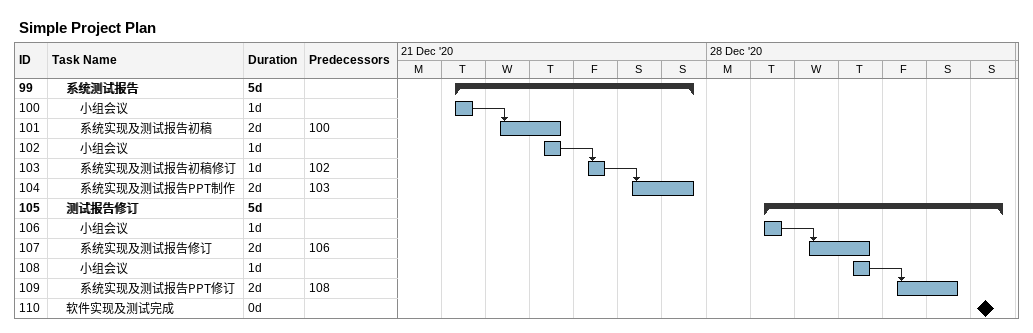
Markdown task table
Simple Project Plan

| ID | Level | Task | Duration | Start | Finish | Predecessors |
|---|---|---|---|---|---|---|
| 99 | 2 | **系统测试报告** | 5d | 2020-12-22 | 2020-12-27 |  |
| 100 | 3 | 小组会议 | 1d | 2020-12-22 | 2020-12-22 |  |
| 101 | 3 | 系统实现及测试报告初稿 | 2d | 2020-12-23 | 2020-12-24 | 100 |
| 102 | 3 | 小组会议 | 1d | 2020-12-24 | 2020-12-24 |  |
| 103 | 3 | 系统实现及测试报告初稿修订 | 1d | 2020-12-25 | 2020-12-25 | 102 |
| 104 | 3 | 系统实现及测试报告PPT制作 | 2d | 2020-12-26 | 2020-12-27 | 103 |
| 105 | 2 | **测试报告修订** | 5d | 2020-12-29 | 2021-01-03 |  |
| 106 | 3 | 小组会议 | 1d | 2020-12-29 | 2020-12-29 |  |
| 107 | 3 | 系统实现及测试报告修订 | 2d | 2020-12-30 | 2020-12-31 | 106 |
| 108 | 3 | 小组会议 | 1d | 2020-12-31 | 2020-12-31 |  |
| 109 | 3 | 系统实现及测试报告PPT修订 | 2d | 2021-01-01 | 2021-01-02 | 108 |
| 110 | 2 | 软件实现及测试完成 | 0d | 2021-01-03 | 2021-01-03 |  |
